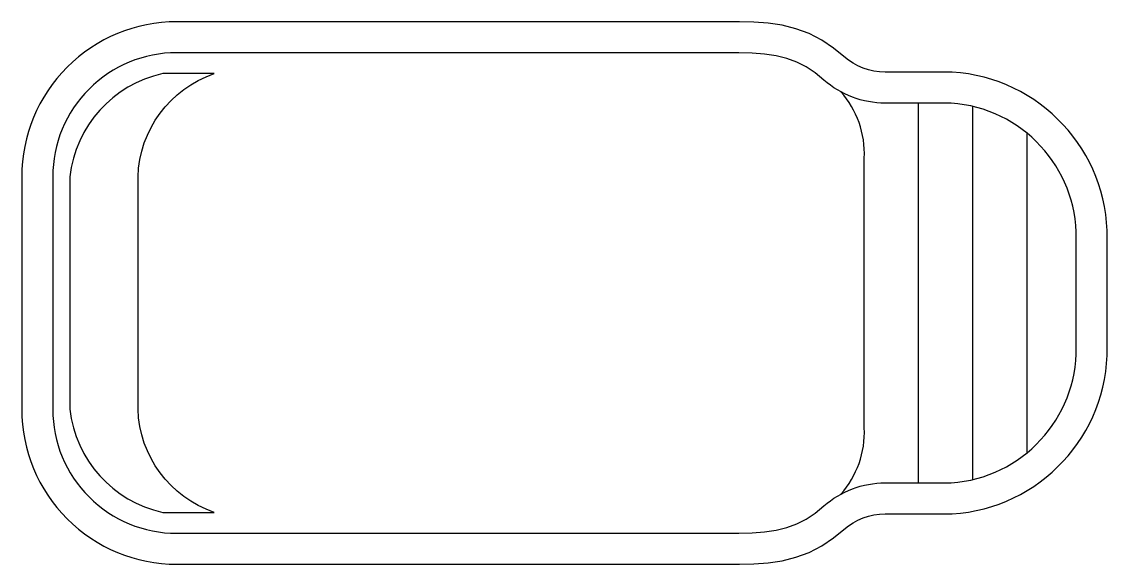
# Model space of a CAD drawing. Header units: millimetres. Extents: x -1.93 to 5.07, y 36.33 to 39.83.
import ezdxf

# ---------------------------------------------------------------- set-up
doc = ezdxf.new("R2010")
doc.units = ezdxf.units.MM
doc.header["$LTSCALE"] = 10
doc.layers.add('piscinas_igui', color=3, linetype='Continuous')

msp = doc.modelspace()

# ---------------------------------------------------------------- linework, layer by layer
at = {"layer": 'piscinas_igui', "color": 2}
for p, q in [((3.8509, 36.8514), (3.8509, 39.3008)), ((4.2009, 36.8726), (4.2009, 39.2796)), ((4.5509, 37.0458), (4.5509, 39.1064))]:
    msp.add_line(p, q, dxfattribs=at)
at = {"layer": 'piscinas_igui'}
for points in [[(-1.9323, 37.3261, 0.414214), (-0.9323, 36.3261), (2.6956, 36.3261), (2.7886, 36.329), (2.8801, 36.3357), (2.9708, 36.349), (3.0597, 36.3711), (3.1458, 36.4027), (3.2272, 36.4448), (3.3033, 36.4958), (3.3697, 36.5502, -0.182602), (3.6353, 36.6514), (4.0677, 36.6514, 0.399037), (5.0677, 37.7261), (5.0677, 38.4261, 0.399037), (4.0677, 39.5008), (3.6353, 39.5008, -0.182602), (3.3697, 39.602), (3.3033, 39.6564), (3.2272, 39.7074), (3.1458, 39.7495), (3.0597, 39.7811), (2.9708, 39.8032), (2.8801, 39.8165), (2.7886, 39.8232), (2.6956, 39.8261), (-0.9323, 39.8261, 0.414214), (-1.9323, 38.8261)], [(-1.7323, 37.3261, 0.414214), (-0.9323, 36.5261), (2.6925, 36.5261), (2.7783, 36.5288), (2.8582, 36.5346), (2.932, 36.5454), (3.0009, 36.5626), (3.0651, 36.5861), (3.1253, 36.6173), (3.184, 36.6566), (3.2403, 36.7027, -0.180901), (3.6351, 36.8514), (4.0612, 36.8514, 0.397384), (4.8677, 37.725), (4.8677, 38.4271, 0.397384), (4.0612, 39.3008), (3.6351, 39.3008, -0.180901), (3.2403, 39.4495), (3.184, 39.4956), (3.1253, 39.5349), (3.0651, 39.566), (3.0009, 39.5896), (2.932, 39.6067), (2.8582, 39.6176), (2.7783, 39.6234), (2.6925, 39.6261), (-0.9323, 39.6261, 0.414214), (-1.7323, 38.8261)]]:
    msp.add_lwpolyline(points, format="xyb", close=True, dxfattribs=at)
at = {"layer": 'piscinas_igui', "color": 2}
msp.add_lwpolyline([(-1.1823, 37.3261), (-1.1823, 38.8261, -0.311943), (-0.6908, 39.4911), (-1.0232, 39.4911, 0.320331), (-1.6223, 38.8261), (-1.6223, 37.3261, 0.320331), (-1.0232, 36.6611), (-0.6908, 36.6611, -0.311943)], format="xyb", close=True, dxfattribs=at)
at = {"layer": 'piscinas_igui', "color": 1}
msp.add_lwpolyline([(3.3491, 36.7784, 0.196079), (3.5009, 37.2054), (3.5009, 38.9468, 0.196079), (3.3491, 39.3738)], format="xyb", dxfattribs=at)

doc.saveas('drawing.dxf')
